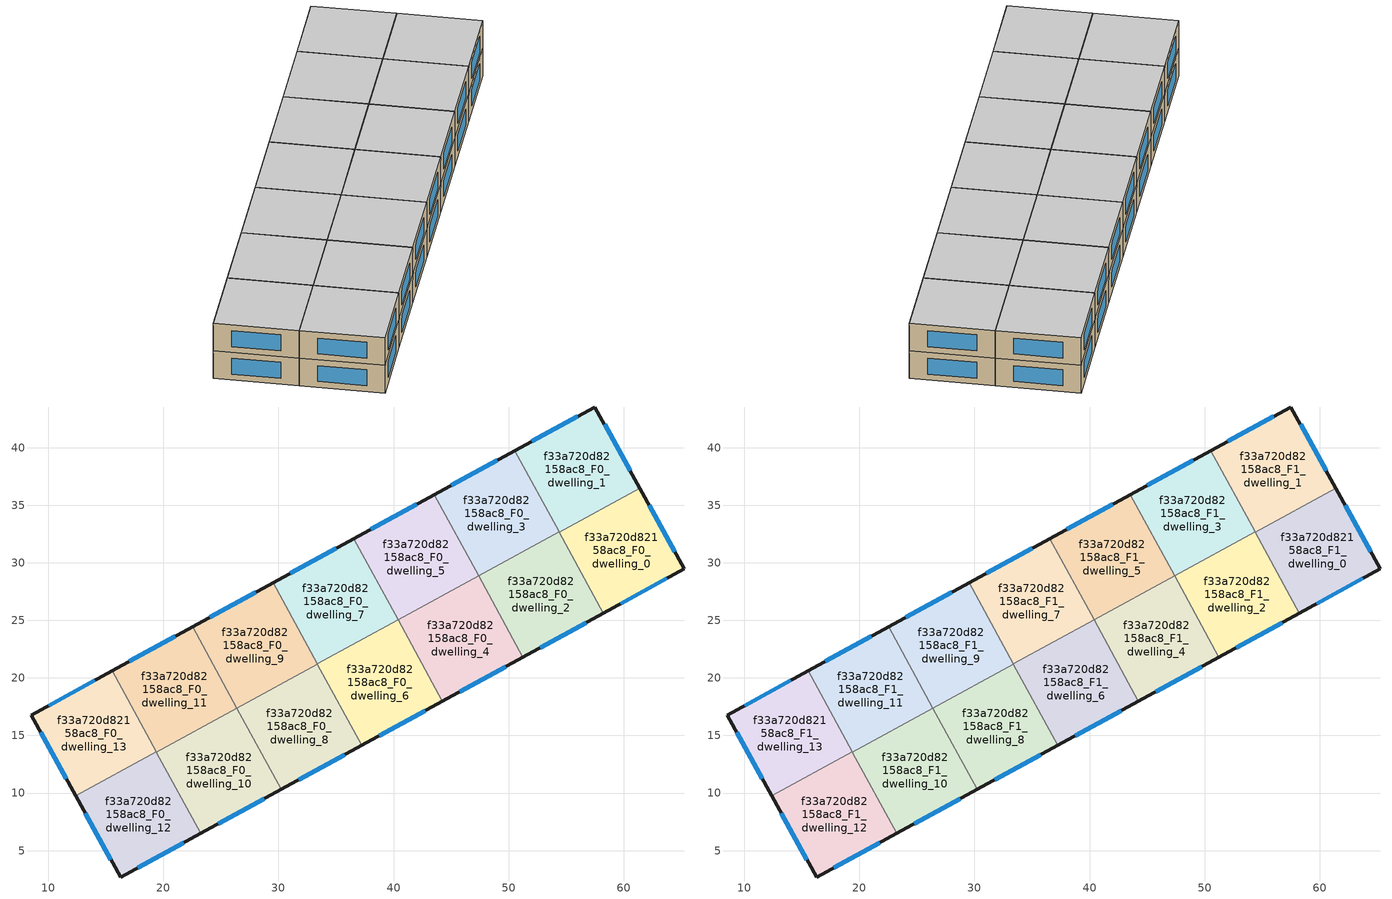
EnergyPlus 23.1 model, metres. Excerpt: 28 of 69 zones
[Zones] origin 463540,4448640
f33a720d82158ac8_F0_dwelling_0
 floor ground (EU_floor_Construction): 61.38,36.49 65.24,29.47 58.23,25.63 54.38,32.67 z0
 wall outside (EU_wall_Construction): 58.23,25.63 65.24,29.47 61.38,36.49 z0:3
 wall to f33a720d82158ac8_F0_dwelling_1 (EU_wall_Construction): 61.38,36.49 54.38,32.67 z0:3
 wall to f33a720d82158ac8_F0_dwelling_2 (EU_wall_Construction): 54.38,32.67 58.23,25.63 z0:3
 window (EU_Window_Construction): 64.41,30.97 62.2,34.98 / 59.73,26.45 63.74,28.64 z0.64:2.36
f33a720d82158ac8_F0_dwelling_1
 floor ground (EU_floor_Construction): 57.5,43.53 61.38,36.49 54.38,32.67 50.53,39.72 z0
 wall outside (EU_wall_Construction): 61.38,36.49 57.5,43.53 50.53,39.72 z0:3
 wall to f33a720d82158ac8_F0_dwelling_3 (EU_wall_Construction): 50.53,39.72 54.38,32.68 z0:3
 wall to f33a720d82158ac8_F0_dwelling_2 (EU_wall_Construction): 54.38,32.68 54.38,32.66 z0:3
 window (EU_Window_Construction): 60.54,38 58.33,42.02 / 56,42.72 52.02,40.54 z0.64:2.36
f33a720d82158ac8_F0_dwelling_10
 floor ground (EU_floor_Construction): 26.4,17.39 30.25,10.34 23.26,6.52 19.41,13.56 z0
 wall outside (EU_wall_Construction): 23.26,6.52 30.25,10.34 z0:3
 wall to f33a720d82158ac8_F0_dwelling_8 (EU_wall_Construction): 30.25,10.34 26.4,17.39 z0:3
 wall to f33a720d82158ac8_F0_dwelling_11 (EU_wall_Construction): 26.4,17.39 19.41,13.56 z0:3
 wall to f33a720d82158ac8_F0_dwelling_12 (EU_wall_Construction): 19.4,13.56 23.26,6.52 z0:3
 window (EU_Window_Construction): 24.75,7.34 28.75,9.52 z0.64:2.36
f33a720d82158ac8_F0_dwelling_11
 floor ground (EU_floor_Construction): 22.55,24.43 26.4,17.39 19.41,13.56 15.55,20.61 z0
 wall outside (EU_wall_Construction): 22.55,24.43 15.55,20.61 z0:3
 wall to f33a720d82158ac8_F0_dwelling_9 (EU_wall_Construction): 26.4,17.39 22.55,24.43 z0:3
 wall to f33a720d82158ac8_F0_dwelling_13 (EU_wall_Construction): 15.55,20.61 19.4,13.58 z0:3
 wall to f33a720d82158ac8_F0_dwelling_12 (EU_wall_Construction): 19.4,13.58 19.4,13.56 z0:3
 window (EU_Window_Construction): 21.05,23.61 17.05,21.43 z0.64:2.36
f33a720d82158ac8_F0_dwelling_12
 floor ground (EU_floor_Construction): 19.4,13.58 23.26,6.52 16.28,2.71 12.4,9.75 z0
 wall outside (EU_wall_Construction): 12.4,9.75 16.28,2.71 23.26,6.52 z0:3
 wall to f33a720d82158ac8_F0_dwelling_13 (EU_wall_Construction): 19.4,13.58 12.4,9.75 z0:3
 window (EU_Window_Construction): 17.78,3.52 21.76,5.7 / 13.24,8.24 15.45,4.22 z0.64:2.36
f33a720d82158ac8_F0_dwelling_13
 floor ground (EU_floor_Construction): 15.55,20.61 19.4,13.58 12.4,9.75 8.54,16.77 z0
 wall outside (EU_wall_Construction): 15.55,20.61 8.54,16.77 12.4,9.75 z0:3
 window (EU_Window_Construction): 9.37,15.27 11.58,11.26 / 14.05,19.79 10.04,17.6 z0.64:2.36
f33a720d82158ac8_F0_dwelling_2
 floor ground (EU_floor_Construction): 54.38,32.68 58.23,25.63 51.23,21.81 47.38,28.85 z0
 wall outside (EU_wall_Construction): 51.23,21.81 58.23,25.63 z0:3
 wall to f33a720d82158ac8_F0_dwelling_4 (EU_wall_Construction): 47.38,28.85 51.23,21.81 z0:3
 wall to f33a720d82158ac8_F0_dwelling_3 (EU_wall_Construction): 54.38,32.68 47.38,28.85 z0:3
 window (EU_Window_Construction): 52.73,22.63 56.73,24.81 z0.64:2.36
f33a720d82158ac8_F0_dwelling_3
 floor ground (EU_floor_Construction): 50.53,39.72 54.38,32.68 47.38,28.85 43.53,35.9 z0
 wall outside (EU_wall_Construction): 50.53,39.72 43.53,35.9 z0:3
 wall to f33a720d82158ac8_F0_dwelling_5 (EU_wall_Construction): 43.53,35.9 47.38,28.85 z0:3
 window (EU_Window_Construction): 49.03,38.9 45.03,36.72 z0.64:2.36
f33a720d82158ac8_F0_dwelling_4
 floor ground (EU_floor_Construction): 47.38,28.85 51.23,21.81 44.24,17.99 40.39,25.03 z0
 wall outside (EU_wall_Construction): 44.24,17.99 51.23,21.81 z0:3
 wall to f33a720d82158ac8_F0_dwelling_6 (EU_wall_Construction): 40.39,25.03 44.24,17.99 z0:3
 wall to f33a720d82158ac8_F0_dwelling_5 (EU_wall_Construction): 47.38,28.85 40.39,25.03 z0:3
 window (EU_Window_Construction): 45.74,18.8 49.73,20.99 z0.64:2.36
f33a720d82158ac8_F0_dwelling_5
 floor ground (EU_floor_Construction): 43.53,35.9 47.38,28.85 40.39,25.03 36.54,32.08 z0
 wall outside (EU_wall_Construction): 43.53,35.9 36.54,32.08 z0:3
 wall to f33a720d82158ac8_F0_dwelling_7 (EU_wall_Construction): 36.54,32.08 40.39,25.03 z0:3
 window (EU_Window_Construction): 42.03,35.08 38.03,32.9 z0.64:2.36
f33a720d82158ac8_F0_dwelling_6
 floor ground (EU_floor_Construction): 40.39,25.03 44.24,17.99 37.24,14.16 33.39,21.21 z0
 wall outside (EU_wall_Construction): 37.24,14.16 44.24,17.99 z0:3
 wall to f33a720d82158ac8_F0_dwelling_7 (EU_wall_Construction): 40.39,25.03 33.39,21.21 z0:3
 wall to f33a720d82158ac8_F0_dwelling_8 (EU_wall_Construction): 33.39,21.21 37.24,14.16 z0:3
 window (EU_Window_Construction): 38.74,14.98 42.74,17.17 z0.64:2.36
f33a720d82158ac8_F0_dwelling_7
 floor ground (EU_floor_Construction): 36.54,32.08 40.39,25.03 33.39,21.21 29.54,28.25 z0
 wall outside (EU_wall_Construction): 36.54,32.08 29.54,28.25 z0:3
 wall to f33a720d82158ac8_F0_dwelling_9 (EU_wall_Construction): 29.54,28.25 33.39,21.21 z0:3
 window (EU_Window_Construction): 35.04,31.26 31.04,29.07 z0.64:2.36
f33a720d82158ac8_F0_dwelling_8
 floor ground (EU_floor_Construction): 33.39,21.21 37.24,14.16 30.25,10.34 26.4,17.39 z0
 wall outside (EU_wall_Construction): 30.25,10.34 37.24,14.16 z0:3
 wall to f33a720d82158ac8_F0_dwelling_9 (EU_wall_Construction): 33.39,21.21 26.4,17.39 z0:3
 window (EU_Window_Construction): 31.75,11.16 35.75,13.34 z0.64:2.36
f33a720d82158ac8_F0_dwelling_9
 floor ground (EU_floor_Construction): 29.54,28.25 33.39,21.21 26.4,17.39 22.55,24.43 z0
 wall outside (EU_wall_Construction): 29.54,28.25 22.55,24.43 z0:3
 window (EU_Window_Construction): 28.04,27.44 24.05,25.25 z0.64:2.36
f33a720d82158ac8_F1_dwelling_0
 floor to f33a720d82158ac8_F0_dwelling_0 (EU_floor_Construction): 61.38,36.49 65.24,29.47 58.23,25.63 54.38,32.67 z3
 wall outside (EU_wall_Construction): 58.23,25.63 65.24,29.47 61.38,36.49 z3:6
 wall to f33a720d82158ac8_F1_dwelling_1 (EU_wall_Construction): 61.38,36.49 54.38,32.67 z3:6
 wall to f33a720d82158ac8_F1_dwelling_2 (EU_wall_Construction): 54.38,32.67 58.23,25.63 z3:6
 window (EU_Window_Construction): 64.41,30.97 62.2,34.98 / 59.73,26.45 63.74,28.64 z3.64:5.36
 ceiling to f33a720d82158ac8_F2_dwelling_0 (EU_floor_Construction): 65.24,29.47 61.38,36.49 54.38,32.67 58.23,25.63 z6
f33a720d82158ac8_F1_dwelling_1
 floor to f33a720d82158ac8_F0_dwelling_1 (EU_floor_Construction): 57.5,43.53 61.38,36.49 54.38,32.67 50.53,39.72 z3
 wall outside (EU_wall_Construction): 61.38,36.49 57.5,43.53 50.53,39.72 z3:6
 wall to f33a720d82158ac8_F1_dwelling_3 (EU_wall_Construction): 50.53,39.72 54.38,32.68 z3:6
 wall to f33a720d82158ac8_F1_dwelling_2 (EU_wall_Construction): 54.38,32.68 54.38,32.66 z3:6
 window (EU_Window_Construction): 60.54,38 58.33,42.02 / 56,42.72 52.02,40.54 z3.64:5.36
 ceiling to f33a720d82158ac8_F2_dwelling_1 (EU_floor_Construction): 61.38,36.49 57.5,43.53 50.53,39.72 54.38,32.67 z6
f33a720d82158ac8_F1_dwelling_10
 floor to f33a720d82158ac8_F0_dwelling_10 (EU_floor_Construction): 26.4,17.39 30.25,10.34 23.26,6.52 19.41,13.56 z3
 wall outside (EU_wall_Construction): 23.26,6.52 30.25,10.34 z3:6
 wall to f33a720d82158ac8_F1_dwelling_8 (EU_wall_Construction): 30.25,10.34 26.4,17.39 z3:6
 wall to f33a720d82158ac8_F1_dwelling_11 (EU_wall_Construction): 26.4,17.39 19.41,13.56 z3:6
 wall to f33a720d82158ac8_F1_dwelling_12 (EU_wall_Construction): 19.4,13.56 23.26,6.52 z3:6
 window (EU_Window_Construction): 24.75,7.34 28.75,9.52 z3.64:5.36
 ceiling to f33a720d82158ac8_F2_dwelling_10 (EU_floor_Construction): 30.25,10.34 26.4,17.39 19.41,13.56 23.26,6.52 z6
f33a720d82158ac8_F1_dwelling_11
 floor to f33a720d82158ac8_F0_dwelling_11 (EU_floor_Construction): 22.55,24.43 26.4,17.39 19.41,13.56 15.55,20.61 z3
 wall outside (EU_wall_Construction): 22.55,24.43 15.55,20.61 z3:6
 wall to f33a720d82158ac8_F1_dwelling_9 (EU_wall_Construction): 26.4,17.39 22.55,24.43 z3:6
 wall to f33a720d82158ac8_F1_dwelling_13 (EU_wall_Construction): 15.55,20.61 19.4,13.58 z3:6
 wall to f33a720d82158ac8_F1_dwelling_12 (EU_wall_Construction): 19.4,13.58 19.4,13.56 z3:6
 window (EU_Window_Construction): 21.05,23.61 17.05,21.43 z3.64:5.36
 ceiling to f33a720d82158ac8_F2_dwelling_11 (EU_floor_Construction): 26.4,17.39 22.55,24.43 15.55,20.61 19.41,13.56 z6
f33a720d82158ac8_F1_dwelling_12
 floor to f33a720d82158ac8_F0_dwelling_12 (EU_floor_Construction): 19.4,13.58 23.26,6.52 16.28,2.71 12.4,9.75 z3
 wall outside (EU_wall_Construction): 12.4,9.75 16.28,2.71 23.26,6.52 z3:6
 wall to f33a720d82158ac8_F1_dwelling_13 (EU_wall_Construction): 19.4,13.58 12.4,9.75 z3:6
 window (EU_Window_Construction): 17.78,3.52 21.76,5.7 / 13.24,8.24 15.45,4.22 z3.64:5.36
 ceiling to f33a720d82158ac8_F2_dwelling_12 (EU_floor_Construction): 23.26,6.52 19.4,13.58 12.4,9.75 16.28,2.71 z6
f33a720d82158ac8_F1_dwelling_13
 floor to f33a720d82158ac8_F0_dwelling_13 (EU_floor_Construction): 15.55,20.61 19.4,13.58 12.4,9.75 8.54,16.77 z3
 wall outside (EU_wall_Construction): 15.55,20.61 8.54,16.77 12.4,9.75 z3:6
 window (EU_Window_Construction): 9.37,15.27 11.58,11.26 / 14.05,19.79 10.04,17.6 z3.64:5.36
 ceiling to f33a720d82158ac8_F2_dwelling_13 (EU_floor_Construction): 19.4,13.58 15.55,20.61 8.54,16.77 12.4,9.75 z6
f33a720d82158ac8_F1_dwelling_2
 floor to f33a720d82158ac8_F0_dwelling_2 (EU_floor_Construction): 54.38,32.68 58.23,25.63 51.23,21.81 47.38,28.85 z3
 wall outside (EU_wall_Construction): 51.23,21.81 58.23,25.63 z3:6
 wall to f33a720d82158ac8_F1_dwelling_4 (EU_wall_Construction): 47.38,28.85 51.23,21.81 z3:6
 wall to f33a720d82158ac8_F1_dwelling_3 (EU_wall_Construction): 54.38,32.68 47.38,28.85 z3:6
 window (EU_Window_Construction): 52.73,22.63 56.73,24.81 z3.64:5.36
 ceiling to f33a720d82158ac8_F2_dwelling_2 (EU_floor_Construction): 58.23,25.63 54.38,32.68 47.38,28.85 51.23,21.81 z6
f33a720d82158ac8_F1_dwelling_3
 floor to f33a720d82158ac8_F0_dwelling_3 (EU_floor_Construction): 50.53,39.72 54.38,32.68 47.38,28.85 43.53,35.9 z3
 wall outside (EU_wall_Construction): 50.53,39.72 43.53,35.9 z3:6
 wall to f33a720d82158ac8_F1_dwelling_5 (EU_wall_Construction): 43.53,35.9 47.38,28.85 z3:6
 window (EU_Window_Construction): 49.03,38.9 45.03,36.72 z3.64:5.36
 ceiling to f33a720d82158ac8_F2_dwelling_3 (EU_floor_Construction): 54.38,32.68 50.53,39.72 43.53,35.9 47.38,28.85 z6
f33a720d82158ac8_F1_dwelling_4
 floor to f33a720d82158ac8_F0_dwelling_4 (EU_floor_Construction): 47.38,28.85 51.23,21.81 44.24,17.99 40.39,25.03 z3
 wall outside (EU_wall_Construction): 44.24,17.99 51.23,21.81 z3:6
 wall to f33a720d82158ac8_F1_dwelling_6 (EU_wall_Construction): 40.39,25.03 44.24,17.99 z3:6
 wall to f33a720d82158ac8_F1_dwelling_5 (EU_wall_Construction): 47.38,28.85 40.39,25.03 z3:6
 window (EU_Window_Construction): 45.74,18.8 49.73,20.99 z3.64:5.36
 ceiling to f33a720d82158ac8_F2_dwelling_4 (EU_floor_Construction): 51.23,21.81 47.38,28.85 40.39,25.03 44.24,17.99 z6
f33a720d82158ac8_F1_dwelling_5
 floor to f33a720d82158ac8_F0_dwelling_5 (EU_floor_Construction): 43.53,35.9 47.38,28.85 40.39,25.03 36.54,32.08 z3
 wall outside (EU_wall_Construction): 43.53,35.9 36.54,32.08 z3:6
 wall to f33a720d82158ac8_F1_dwelling_7 (EU_wall_Construction): 36.54,32.08 40.39,25.03 z3:6
 window (EU_Window_Construction): 42.03,35.08 38.03,32.9 z3.64:5.36
 ceiling to f33a720d82158ac8_F2_dwelling_5 (EU_floor_Construction): 47.38,28.85 43.53,35.9 36.54,32.08 40.39,25.03 z6
f33a720d82158ac8_F1_dwelling_6
 floor to f33a720d82158ac8_F0_dwelling_6 (EU_floor_Construction): 40.39,25.03 44.24,17.99 37.24,14.16 33.39,21.21 z3
 wall outside (EU_wall_Construction): 37.24,14.16 44.24,17.99 z3:6
 wall to f33a720d82158ac8_F1_dwelling_7 (EU_wall_Construction): 40.39,25.03 33.39,21.21 z3:6
 wall to f33a720d82158ac8_F1_dwelling_8 (EU_wall_Construction): 33.39,21.21 37.24,14.16 z3:6
 window (EU_Window_Construction): 38.74,14.98 42.74,17.17 z3.64:5.36
 ceiling to f33a720d82158ac8_F2_dwelling_6 (EU_floor_Construction): 44.24,17.99 40.39,25.03 33.39,21.21 37.24,14.16 z6
f33a720d82158ac8_F1_dwelling_7
 floor to f33a720d82158ac8_F0_dwelling_7 (EU_floor_Construction): 36.54,32.08 40.39,25.03 33.39,21.21 29.54,28.25 z3
 wall outside (EU_wall_Construction): 36.54,32.08 29.54,28.25 z3:6
 wall to f33a720d82158ac8_F1_dwelling_9 (EU_wall_Construction): 29.54,28.25 33.39,21.21 z3:6
 window (EU_Window_Construction): 35.04,31.26 31.04,29.07 z3.64:5.36
 ceiling to f33a720d82158ac8_F2_dwelling_7 (EU_floor_Construction): 40.39,25.03 36.54,32.08 29.54,28.25 33.39,21.21 z6
f33a720d82158ac8_F1_dwelling_8
 floor to f33a720d82158ac8_F0_dwelling_8 (EU_floor_Construction): 33.39,21.21 37.24,14.16 30.25,10.34 26.4,17.39 z3
 wall outside (EU_wall_Construction): 30.25,10.34 37.24,14.16 z3:6
 wall to f33a720d82158ac8_F1_dwelling_9 (EU_wall_Construction): 33.39,21.21 26.4,17.39 z3:6
 window (EU_Window_Construction): 31.75,11.16 35.75,13.34 z3.64:5.36
 ceiling to f33a720d82158ac8_F2_dwelling_8 (EU_floor_Construction): 37.24,14.16 33.39,21.21 26.4,17.39 30.25,10.34 z6
f33a720d82158ac8_F1_dwelling_9
 floor to f33a720d82158ac8_F0_dwelling_9 (EU_floor_Construction): 29.54,28.25 33.39,21.21 26.4,17.39 22.55,24.43 z3
 wall outside (EU_wall_Construction): 29.54,28.25 22.55,24.43 z3:6
 window (EU_Window_Construction): 28.04,27.44 24.05,25.25 z3.64:5.36
 ceiling to f33a720d82158ac8_F2_dwelling_9 (EU_floor_Construction): 33.39,21.21 29.54,28.25 22.55,24.43 26.4,17.39 z6
[Building]
EU S2 Campaign: North Axis=0; Terrain=City; Solar Distribution=FullExterior
[Site:Location]
Yerevan-Zvartnots.Intl.AP: Latitude=40.15; Longitude=44.383; Time Zone=4; Elevation=854
[SizingPeriod:WeatherFileDays]
AnnualSizingPeriod: Begin Month=1; Begin Day of Month=1; End Month=12; End Day of Month=31; Day of Week for Start Day=Monday; Use Weather File Daylight Saving Period=No; Use Weather File Rain and Snow Indicators=No
[MATERIAL]
EU_InternalMass_Material: Roughness=MediumRough; Thickness=0.1; Conductivity=1; Density=1800; Specific Heat=900; Thermal Absorptance=0.9; Solar Absorptance=0.7; Visible Absorptance=0.7
[MATERIAL:NOMASS] Roughness=MediumRough; Thermal Absorptance=0.9; Solar Absorptance=0.7; Visible Absorptance=0.7
Name | Thermal Resistance
EU_wall_NoMass | 1.05043
EU_floor_NoMass | 0.478065
[WINDOWMATERIAL:SIMPLEGLAZINGSYSTEM]
EU_Window_SimpleGlazing: UFactor=2.5566; Solar Heat Gain Coefficient=0.75; Visible Transmittance=0.75
[CONSTRUCTION]
EU_wall_Construction: EU_wall_NoMass
EU_floor_Construction: EU_floor_NoMass
EU_Window_Construction: EU_Window_SimpleGlazing
EU_InternalMass_Construction: EU_InternalMass_Material
[ZONE] Type=1; Multiplier=1; Ceiling Height=autocalculate; Floor Area=autocalculate; Part of Total Floor Area=Yes
Name | Volume
f33a720d82158ac8_F0_dwelling_0; f33a720d82158ac8_F1_dwelling_0 | 191.988
f33a720d82158ac8_F0_dwelling_1; f33a720d82158ac8_F1_dwelling_1; f33a720d82158ac8_F0_dwelling_12; f33a720d82158ac8_F1_dwelling_12 | 192.004
f33a720d82158ac8_F0_dwelling_10; f33a720d82158ac8_F1_dwelling_10; f33a720d82158ac8_F0_dwelling_4; f33a720d82158ac8_F1_dwelling_4; f33a720d82158ac8_F0_dwelling_6; f33a720d82158ac8_F1_dwelling_6; f33a720d82158ac8_F0_dwelling_9; f33a720d82158ac8_F1_dwelling_9 | 192.011
f33a720d82158ac8_F0_dwelling_11; f33a720d82158ac8_F1_dwelling_11 | 192.023
f33a720d82158ac8_F0_dwelling_13; f33a720d82158ac8_F1_dwelling_13 | 191.987
f33a720d82158ac8_F0_dwelling_2; f33a720d82158ac8_F1_dwelling_2 | 192.022
f33a720d82158ac8_F0_dwelling_3; f33a720d82158ac8_F1_dwelling_3 | 192.01
f33a720d82158ac8_F0_dwelling_5; f33a720d82158ac8_F1_dwelling_5; f33a720d82158ac8_F0_dwelling_7; f33a720d82158ac8_F1_dwelling_7; f33a720d82158ac8_F0_dwelling_8; f33a720d82158ac8_F1_dwelling_8 | 191.99
[INTERNALMASS] Construction=EU_InternalMass_Construction
Name | Zone or ZoneList | Surface Area
f33a720d82158ac8_F0_dwelling_0_EU_InternalMass | f33a720d82158ac8_F0_dwelling_0 | 63.994
f33a720d82158ac8_F0_dwelling_1_EU_InternalMass | f33a720d82158ac8_F0_dwelling_1 | 64.0002
f33a720d82158ac8_F0_dwelling_2_EU_InternalMass | f33a720d82158ac8_F0_dwelling_2 | 64.0048
f33a720d82158ac8_F0_dwelling_3_EU_InternalMass | f33a720d82158ac8_F0_dwelling_3 | 64.0029
f33a720d82158ac8_F0_dwelling_4_EU_InternalMass | f33a720d82158ac8_F0_dwelling_4 | 64.0019
f33a720d82158ac8_F0_dwelling_5_EU_InternalMass | f33a720d82158ac8_F0_dwelling_5 | 63.9949
f33a720d82158ac8_F0_dwelling_6_EU_InternalMass | f33a720d82158ac8_F0_dwelling_6 | 64.0037
f33a720d82158ac8_F0_dwelling_7_EU_InternalMass | f33a720d82158ac8_F0_dwelling_7 | 63.9967
f33a720d82158ac8_F0_dwelling_8_EU_InternalMass | f33a720d82158ac8_F0_dwelling_8 | 63.9949
f33a720d82158ac8_F0_dwelling_9_EU_InternalMass | f33a720d82158ac8_F0_dwelling_9 | 64.0019
f33a720d82158ac8_F0_dwelling_10_EU_InternalMass | f33a720d82158ac8_F0_dwelling_10 | 64.0029
f33a720d82158ac8_F0_dwelling_11_EU_InternalMass | f33a720d82158ac8_F0_dwelling_11 | 64.0048
f33a720d82158ac8_F0_dwelling_12_EU_InternalMass | f33a720d82158ac8_F0_dwelling_12 | 64.0002
f33a720d82158ac8_F0_dwelling_13_EU_InternalMass | f33a720d82158ac8_F0_dwelling_13 | 63.994
f33a720d82158ac8_F1_dwelling_0_EU_InternalMass | f33a720d82158ac8_F1_dwelling_0 | 63.994
f33a720d82158ac8_F1_dwelling_1_EU_InternalMass | f33a720d82158ac8_F1_dwelling_1 | 64.0002
f33a720d82158ac8_F1_dwelling_2_EU_InternalMass | f33a720d82158ac8_F1_dwelling_2 | 64.0048
f33a720d82158ac8_F1_dwelling_3_EU_InternalMass | f33a720d82158ac8_F1_dwelling_3 | 64.0029
f33a720d82158ac8_F1_dwelling_4_EU_InternalMass | f33a720d82158ac8_F1_dwelling_4 | 64.0019
f33a720d82158ac8_F1_dwelling_5_EU_InternalMass | f33a720d82158ac8_F1_dwelling_5 | 63.9949
f33a720d82158ac8_F1_dwelling_6_EU_InternalMass | f33a720d82158ac8_F1_dwelling_6 | 64.0037
f33a720d82158ac8_F1_dwelling_7_EU_InternalMass | f33a720d82158ac8_F1_dwelling_7 | 63.9967
f33a720d82158ac8_F1_dwelling_8_EU_InternalMass | f33a720d82158ac8_F1_dwelling_8 | 63.9949
f33a720d82158ac8_F1_dwelling_9_EU_InternalMass | f33a720d82158ac8_F1_dwelling_9 | 64.0019
f33a720d82158ac8_F1_dwelling_10_EU_InternalMass | f33a720d82158ac8_F1_dwelling_10 | 64.0029
f33a720d82158ac8_F1_dwelling_11_EU_InternalMass | f33a720d82158ac8_F1_dwelling_11 | 64.0048
f33a720d82158ac8_F1_dwelling_12_EU_InternalMass | f33a720d82158ac8_F1_dwelling_12 | 64.0002
f33a720d82158ac8_F1_dwelling_13_EU_InternalMass | f33a720d82158ac8_F1_dwelling_13 | 63.994
[OTHEREQUIPMENT] Fuel Type=Electricity; Design Level Calculation Method=Watts/Area; Power per Zone Floor Area=1; Fraction Latent=0; Fraction Radiant=0; Fraction Lost=0; Carbon Dioxide Generation Rate=0; EndUse Subcategory=EU_Step8_InternalGains
Name | Zone or ZoneList or Space or SpaceList | Schedule
EU_Step8_InternalGain_f33a720d82158ac8_F0_dwelling_0_f000 | f33a720d82158ac8_F0_dwelling_0 | EU_Step8_GainSchedule_f33a720d82158ac8_F0_dwelling_0_f000
EU_Step8_InternalGain_f33a720d82158ac8_F0_dwelling_1_f000 | f33a720d82158ac8_F0_dwelling_1 | EU_Step8_GainSchedule_f33a720d82158ac8_F0_dwelling_1_f000
EU_Step8_InternalGain_f33a720d82158ac8_F0_dwelling_2_f000 | f33a720d82158ac8_F0_dwelling_2 | EU_Step8_GainSchedule_f33a720d82158ac8_F0_dwelling_2_f000
EU_Step8_InternalGain_f33a720d82158ac8_F0_dwelling_3_f000 | f33a720d82158ac8_F0_dwelling_3 | EU_Step8_GainSchedule_f33a720d82158ac8_F0_dwelling_3_f000
EU_Step8_InternalGain_f33a720d82158ac8_F0_dwelling_4_f000 | f33a720d82158ac8_F0_dwelling_4 | EU_Step8_GainSchedule_f33a720d82158ac8_F0_dwelling_4_f000
EU_Step8_InternalGain_f33a720d82158ac8_F0_dwelling_5_f000 | f33a720d82158ac8_F0_dwelling_5 | EU_Step8_GainSchedule_f33a720d82158ac8_F0_dwelling_5_f000
EU_Step8_InternalGain_f33a720d82158ac8_F0_dwelling_6_f000 | f33a720d82158ac8_F0_dwelling_6 | EU_Step8_GainSchedule_f33a720d82158ac8_F0_dwelling_6_f000
EU_Step8_InternalGain_f33a720d82158ac8_F0_dwelling_7_f000 | f33a720d82158ac8_F0_dwelling_7 | EU_Step8_GainSchedule_f33a720d82158ac8_F0_dwelling_7_f000
EU_Step8_InternalGain_f33a720d82158ac8_F0_dwelling_8_f000 | f33a720d82158ac8_F0_dwelling_8 | EU_Step8_GainSchedule_f33a720d82158ac8_F0_dwelling_8_f000
EU_Step8_InternalGain_f33a720d82158ac8_F0_dwelling_9_f000 | f33a720d82158ac8_F0_dwelling_9 | EU_Step8_GainSchedule_f33a720d82158ac8_F0_dwelling_9_f000
EU_Step8_InternalGain_f33a720d82158ac8_F0_dwelling_10_f000 | f33a720d82158ac8_F0_dwelling_10 | EU_Step8_GainSchedule_f33a720d82158ac8_F0_dwelling_10_f000
EU_Step8_InternalGain_f33a720d82158ac8_F0_dwelling_11_f000 | f33a720d82158ac8_F0_dwelling_11 | EU_Step8_GainSchedule_f33a720d82158ac8_F0_dwelling_11_f000
EU_Step8_InternalGain_f33a720d82158ac8_F0_dwelling_12_f000 | f33a720d82158ac8_F0_dwelling_12 | EU_Step8_GainSchedule_f33a720d82158ac8_F0_dwelling_12_f000
EU_Step8_InternalGain_f33a720d82158ac8_F0_dwelling_13_f000 | f33a720d82158ac8_F0_dwelling_13 | EU_Step8_GainSchedule_f33a720d82158ac8_F0_dwelling_13_f000
EU_Step8_InternalGain_f33a720d82158ac8_F1_dwelling_0_f000 | f33a720d82158ac8_F1_dwelling_0 | EU_Step8_GainSchedule_f33a720d82158ac8_F1_dwelling_0_f000
EU_Step8_InternalGain_f33a720d82158ac8_F1_dwelling_1_f000 | f33a720d82158ac8_F1_dwelling_1 | EU_Step8_GainSchedule_f33a720d82158ac8_F1_dwelling_1_f000
EU_Step8_InternalGain_f33a720d82158ac8_F1_dwelling_2_f000 | f33a720d82158ac8_F1_dwelling_2 | EU_Step8_GainSchedule_f33a720d82158ac8_F1_dwelling_2_f000
EU_Step8_InternalGain_f33a720d82158ac8_F1_dwelling_3_f000 | f33a720d82158ac8_F1_dwelling_3 | EU_Step8_GainSchedule_f33a720d82158ac8_F1_dwelling_3_f000
EU_Step8_InternalGain_f33a720d82158ac8_F1_dwelling_4_f000 | f33a720d82158ac8_F1_dwelling_4 | EU_Step8_GainSchedule_f33a720d82158ac8_F1_dwelling_4_f000
EU_Step8_InternalGain_f33a720d82158ac8_F1_dwelling_5_f000 | f33a720d82158ac8_F1_dwelling_5 | EU_Step8_GainSchedule_f33a720d82158ac8_F1_dwelling_5_f000
EU_Step8_InternalGain_f33a720d82158ac8_F1_dwelling_6_f000 | f33a720d82158ac8_F1_dwelling_6 | EU_Step8_GainSchedule_f33a720d82158ac8_F1_dwelling_6_f000
EU_Step8_InternalGain_f33a720d82158ac8_F1_dwelling_7_f000 | f33a720d82158ac8_F1_dwelling_7 | EU_Step8_GainSchedule_f33a720d82158ac8_F1_dwelling_7_f000
EU_Step8_InternalGain_f33a720d82158ac8_F1_dwelling_8_f000 | f33a720d82158ac8_F1_dwelling_8 | EU_Step8_GainSchedule_f33a720d82158ac8_F1_dwelling_8_f000
EU_Step8_InternalGain_f33a720d82158ac8_F1_dwelling_9_f000 | f33a720d82158ac8_F1_dwelling_9 | EU_Step8_GainSchedule_f33a720d82158ac8_F1_dwelling_9_f000
EU_Step8_InternalGain_f33a720d82158ac8_F1_dwelling_10_f000 | f33a720d82158ac8_F1_dwelling_10 | EU_Step8_GainSchedule_f33a720d82158ac8_F1_dwelling_10_f000
EU_Step8_InternalGain_f33a720d82158ac8_F1_dwelling_11_f000 | f33a720d82158ac8_F1_dwelling_11 | EU_Step8_GainSchedule_f33a720d82158ac8_F1_dwelling_11_f000
EU_Step8_InternalGain_f33a720d82158ac8_F1_dwelling_12_f000 | f33a720d82158ac8_F1_dwelling_12 | EU_Step8_GainSchedule_f33a720d82158ac8_F1_dwelling_12_f000
EU_Step8_InternalGain_f33a720d82158ac8_F1_dwelling_13_f000 | f33a720d82158ac8_F1_dwelling_13 | EU_Step8_GainSchedule_f33a720d82158ac8_F1_dwelling_13_f000
[ZONEVENTILATION:DESIGNFLOWRATE] Schedule=EU_AlwaysOn; Design Flow Rate Calculation Method=AirChanges/Hour; Air Changes per Hour=0.557805; Ventilation Type=Natural; Fan Pressure Rise=0; Fan Total Efficiency=1; Constant Term Coefficient=1; Temperature Term Coefficient=0; Velocity Term Coefficient=0; Velocity Squared Term Coefficient=0; Minimum Indoor Temperature=-100; Maximum Indoor Temperature=100; Delta Temperature=-100; Minimum Outdoor Temperature=-100; Maximum Outdoor Temperature=100; Maximum Wind Speed=40
Name | Zone or ZoneList or Space or SpaceList
EU_ConstantAir_f33a720d82158ac8_F0_dwelling_0 | f33a720d82158ac8_F0_dwelling_0
EU_ConstantAir_f33a720d82158ac8_F0_dwelling_1 | f33a720d82158ac8_F0_dwelling_1
EU_ConstantAir_f33a720d82158ac8_F0_dwelling_2 | f33a720d82158ac8_F0_dwelling_2
EU_ConstantAir_f33a720d82158ac8_F0_dwelling_3 | f33a720d82158ac8_F0_dwelling_3
EU_ConstantAir_f33a720d82158ac8_F0_dwelling_4 | f33a720d82158ac8_F0_dwelling_4
EU_ConstantAir_f33a720d82158ac8_F0_dwelling_5 | f33a720d82158ac8_F0_dwelling_5
EU_ConstantAir_f33a720d82158ac8_F0_dwelling_6 | f33a720d82158ac8_F0_dwelling_6
EU_ConstantAir_f33a720d82158ac8_F0_dwelling_7 | f33a720d82158ac8_F0_dwelling_7
EU_ConstantAir_f33a720d82158ac8_F0_dwelling_8 | f33a720d82158ac8_F0_dwelling_8
EU_ConstantAir_f33a720d82158ac8_F0_dwelling_9 | f33a720d82158ac8_F0_dwelling_9
EU_ConstantAir_f33a720d82158ac8_F0_dwelling_10 | f33a720d82158ac8_F0_dwelling_10
EU_ConstantAir_f33a720d82158ac8_F0_dwelling_11 | f33a720d82158ac8_F0_dwelling_11
EU_ConstantAir_f33a720d82158ac8_F0_dwelling_12 | f33a720d82158ac8_F0_dwelling_12
EU_ConstantAir_f33a720d82158ac8_F0_dwelling_13 | f33a720d82158ac8_F0_dwelling_13
EU_ConstantAir_f33a720d82158ac8_F1_dwelling_0 | f33a720d82158ac8_F1_dwelling_0
EU_ConstantAir_f33a720d82158ac8_F1_dwelling_1 | f33a720d82158ac8_F1_dwelling_1
EU_ConstantAir_f33a720d82158ac8_F1_dwelling_2 | f33a720d82158ac8_F1_dwelling_2
EU_ConstantAir_f33a720d82158ac8_F1_dwelling_3 | f33a720d82158ac8_F1_dwelling_3
EU_ConstantAir_f33a720d82158ac8_F1_dwelling_4 | f33a720d82158ac8_F1_dwelling_4
EU_ConstantAir_f33a720d82158ac8_F1_dwelling_5 | f33a720d82158ac8_F1_dwelling_5
EU_ConstantAir_f33a720d82158ac8_F1_dwelling_6 | f33a720d82158ac8_F1_dwelling_6
EU_ConstantAir_f33a720d82158ac8_F1_dwelling_7 | f33a720d82158ac8_F1_dwelling_7
EU_ConstantAir_f33a720d82158ac8_F1_dwelling_8 | f33a720d82158ac8_F1_dwelling_8
EU_ConstantAir_f33a720d82158ac8_F1_dwelling_9 | f33a720d82158ac8_F1_dwelling_9
EU_ConstantAir_f33a720d82158ac8_F1_dwelling_10 | f33a720d82158ac8_F1_dwelling_10
EU_ConstantAir_f33a720d82158ac8_F1_dwelling_11 | f33a720d82158ac8_F1_dwelling_11
EU_ConstantAir_f33a720d82158ac8_F1_dwelling_12 | f33a720d82158ac8_F1_dwelling_12
EU_ConstantAir_f33a720d82158ac8_F1_dwelling_13 | f33a720d82158ac8_F1_dwelling_13
[HVACTEMPLATE:THERMOSTAT] Constant Heating Setpoint=20; Constant Cooling Setpoint=50
EU_HeatOnly_f33a720d82158ac8_F0_dwelling_0; EU_HeatOnly_f33a720d82158ac8_F0_dwelling_1; EU_HeatOnly_f33a720d82158ac8_F0_dwelling_2; EU_HeatOnly_f33a720d82158ac8_F0_dwelling_3; EU_HeatOnly_f33a720d82158ac8_F0_dwelling_4; EU_HeatOnly_f33a720d82158ac8_F0_dwelling_5; EU_HeatOnly_f33a720d82158ac8_F0_dwelling_6; EU_HeatOnly_f33a720d82158ac8_F0_dwelling_7; EU_HeatOnly_f33a720d82158ac8_F0_dwelling_8; EU_HeatOnly_f33a720d82158ac8_F0_dwelling_9; EU_HeatOnly_f33a720d82158ac8_F0_dwelling_10; EU_HeatOnly_f33a720d82158ac8_F0_dwelling_11; EU_HeatOnly_f33a720d82158ac8_F0_dwelling_12; EU_HeatOnly_f33a720d82158ac8_F0_dwelling_13; EU_HeatOnly_f33a720d82158ac8_F1_dwelling_0; EU_HeatOnly_f33a720d82158ac8_F1_dwelling_1; EU_HeatOnly_f33a720d82158ac8_F1_dwelling_2; EU_HeatOnly_f33a720d82158ac8_F1_dwelling_3; EU_HeatOnly_f33a720d82158ac8_F1_dwelling_4; EU_HeatOnly_f33a720d82158ac8_F1_dwelling_5; EU_HeatOnly_f33a720d82158ac8_F1_dwelling_6; EU_HeatOnly_f33a720d82158ac8_F1_dwelling_7; EU_HeatOnly_f33a720d82158ac8_F1_dwelling_8; EU_HeatOnly_f33a720d82158ac8_F1_dwelling_9; EU_HeatOnly_f33a720d82158ac8_F1_dwelling_10; EU_HeatOnly_f33a720d82158ac8_F1_dwelling_11; EU_HeatOnly_f33a720d82158ac8_F1_dwelling_12; EU_HeatOnly_f33a720d82158ac8_F1_dwelling_13; EU_HeatOnly_f33a720d82158ac8_F2_dwelling_0; EU_HeatOnly_f33a720d82158ac8_F2_dwelling_1; EU_HeatOnly_f33a720d82158ac8_F2_dwelling_2; EU_HeatOnly_f33a720d82158ac8_F2_dwelling_3; EU_HeatOnly_f33a720d82158ac8_F2_dwelling_4; EU_HeatOnly_f33a720d82158ac8_F2_dwelling_5; EU_HeatOnly_f33a720d82158ac8_F2_dwelling_6; EU_HeatOnly_f33a720d82158ac8_F2_dwelling_7; EU_HeatOnly_f33a720d82158ac8_F2_dwelling_8; EU_HeatOnly_f33a720d82158ac8_F2_dwelling_9; EU_HeatOnly_f33a720d82158ac8_F2_dwelling_10; EU_HeatOnly_f33a720d82158ac8_F2_dwelling_11; EU_HeatOnly_f33a720d82158ac8_F2_dwelling_12; EU_HeatOnly_f33a720d82158ac8_F2_dwelling_13; EU_HeatOnly_f33a720d82158ac8_F3_dwelling_0; EU_HeatOnly_f33a720d82158ac8_F3_dwelling_1; EU_HeatOnly_f33a720d82158ac8_F3_dwelling_2; EU_HeatOnly_f33a720d82158ac8_F3_dwelling_3; EU_HeatOnly_f33a720d82158ac8_F3_dwelling_4; EU_HeatOnly_f33a720d82158ac8_F3_dwelling_5; EU_HeatOnly_f33a720d82158ac8_F3_dwelling_6; EU_HeatOnly_f33a720d82158ac8_F3_dwelling_7; EU_HeatOnly_f33a720d82158ac8_F3_dwelling_8; EU_HeatOnly_f33a720d82158ac8_F3_dwelling_9; EU_HeatOnly_f33a720d82158ac8_F3_dwelling_10; EU_HeatOnly_f33a720d82158ac8_F3_dwelling_11; EU_HeatOnly_f33a720d82158ac8_F3_dwelling_12; EU_HeatOnly_f33a720d82158ac8_F3_dwelling_13; EU_HeatOnly_f33a720d82158ac8_F4_dwelling_0; EU_HeatOnly_f33a720d82158ac8_F4_dwelling_1; EU_HeatOnly_f33a720d82158ac8_F4_dwelling_2; EU_HeatOnly_f33a720d82158ac8_F4_dwelling_3; EU_HeatOnly_f33a720d82158ac8_F4_dwelling_4; EU_HeatOnly_f33a720d82158ac8_F4_dwelling_5; EU_HeatOnly_f33a720d82158ac8_F4_dwelling_6; EU_HeatOnly_f33a720d82158ac8_F4_dwelling_7; EU_HeatOnly_f33a720d82158ac8_F4_dwelling_8; EU_HeatOnly_f33a720d82158ac8_F4_dwelling_9; EU_HeatOnly_f33a720d82158ac8_F4_dwelling_10; EU_HeatOnly_f33a720d82158ac8_F4_dwelling_11; EU_HeatOnly_f33a720d82158ac8_F4_dwelling_12
[HVACTEMPLATE:ZONE:IDEALLOADSAIRSYSTEM] System Availability Schedule=EU_AlwaysOn; Maximum Heating Supply Air Temperature=50; Minimum Cooling Supply Air Temperature=13; Maximum Heating Supply Air Humidity Ratio=0.0156; Minimum Cooling Supply Air Humidity Ratio=0.0077; Heating Limit=NoLimit; Cooling Limit=NoLimit; Heating Availability Schedule=EU_AlwaysOn; Cooling Availability Schedule=EU_CoolingOff; Dehumidification Control Type=ConstantSensibleHeatRatio; Cooling Sensible Heat Ratio=0.7; Dehumidification Setpoint=60; Humidification Control Type=None; Humidification Setpoint=30; Outdoor Air Method=None; Outdoor Air Flow Rate per Person=0.00944; Outdoor Air Flow Rate per Zone Floor Area=0; Outdoor Air Flow Rate per Zone=0; Demand Controlled Ventilation Type=None; Outdoor Air Economizer Type=NoEconomizer; Heat Recovery Type=None; Sensible Heat Recovery Effectiveness=0.7; Latent Heat Recovery Effectiveness=0.65
Name | Template Thermostat
f33a720d82158ac8_F0_dwelling_0 | EU_HeatOnly_f33a720d82158ac8_F0_dwelling_0
f33a720d82158ac8_F0_dwelling_1 | EU_HeatOnly_f33a720d82158ac8_F0_dwelling_1
f33a720d82158ac8_F0_dwelling_2 | EU_HeatOnly_f33a720d82158ac8_F0_dwelling_2
f33a720d82158ac8_F0_dwelling_3 | EU_HeatOnly_f33a720d82158ac8_F0_dwelling_3
f33a720d82158ac8_F0_dwelling_4 | EU_HeatOnly_f33a720d82158ac8_F0_dwelling_4
f33a720d82158ac8_F0_dwelling_5 | EU_HeatOnly_f33a720d82158ac8_F0_dwelling_5
f33a720d82158ac8_F0_dwelling_6 | EU_HeatOnly_f33a720d82158ac8_F0_dwelling_6
f33a720d82158ac8_F0_dwelling_7 | EU_HeatOnly_f33a720d82158ac8_F0_dwelling_7
f33a720d82158ac8_F0_dwelling_8 | EU_HeatOnly_f33a720d82158ac8_F0_dwelling_8
f33a720d82158ac8_F0_dwelling_9 | EU_HeatOnly_f33a720d82158ac8_F0_dwelling_9
f33a720d82158ac8_F0_dwelling_10 | EU_HeatOnly_f33a720d82158ac8_F0_dwelling_10
f33a720d82158ac8_F0_dwelling_11 | EU_HeatOnly_f33a720d82158ac8_F0_dwelling_11
f33a720d82158ac8_F0_dwelling_12 | EU_HeatOnly_f33a720d82158ac8_F0_dwelling_12
f33a720d82158ac8_F0_dwelling_13 | EU_HeatOnly_f33a720d82158ac8_F0_dwelling_13
f33a720d82158ac8_F1_dwelling_0 | EU_HeatOnly_f33a720d82158ac8_F1_dwelling_0
f33a720d82158ac8_F1_dwelling_1 | EU_HeatOnly_f33a720d82158ac8_F1_dwelling_1
f33a720d82158ac8_F1_dwelling_2 | EU_HeatOnly_f33a720d82158ac8_F1_dwelling_2
f33a720d82158ac8_F1_dwelling_3 | EU_HeatOnly_f33a720d82158ac8_F1_dwelling_3
f33a720d82158ac8_F1_dwelling_4 | EU_HeatOnly_f33a720d82158ac8_F1_dwelling_4
f33a720d82158ac8_F1_dwelling_5 | EU_HeatOnly_f33a720d82158ac8_F1_dwelling_5
f33a720d82158ac8_F1_dwelling_6 | EU_HeatOnly_f33a720d82158ac8_F1_dwelling_6
f33a720d82158ac8_F1_dwelling_7 | EU_HeatOnly_f33a720d82158ac8_F1_dwelling_7
f33a720d82158ac8_F1_dwelling_8 | EU_HeatOnly_f33a720d82158ac8_F1_dwelling_8
f33a720d82158ac8_F1_dwelling_9 | EU_HeatOnly_f33a720d82158ac8_F1_dwelling_9
f33a720d82158ac8_F1_dwelling_10 | EU_HeatOnly_f33a720d82158ac8_F1_dwelling_10
f33a720d82158ac8_F1_dwelling_11 | EU_HeatOnly_f33a720d82158ac8_F1_dwelling_11
f33a720d82158ac8_F1_dwelling_12 | EU_HeatOnly_f33a720d82158ac8_F1_dwelling_12
f33a720d82158ac8_F1_dwelling_13 | EU_HeatOnly_f33a720d82158ac8_F1_dwelling_13
[SIZING:ZONE] Zone Cooling Design Supply Air Temperature Input Method=SupplyAirTemperature; Zone Cooling Design Supply Air Temperature=13; Zone Heating Design Supply Air Temperature Input Method=SupplyAirTemperature; Zone Heating Design Supply Air Temperature=50; Zone Cooling Design Supply Air Humidity Ratio=0.008; Zone Heating Design Supply Air Humidity Ratio=0.008; Cooling Design Air Flow Method=DesignDay; Cooling Design Air Flow Rate=0; Cooling Minimum Air Flow per Zone Floor Area=0.000762; Cooling Minimum Air Flow=0; Cooling Minimum Air Flow Fraction=0.2; Heating Design Air Flow Method=DesignDay; Heating Design Air Flow Rate=0; Heating Maximum Air Flow per Zone Floor Area=0.002032; Heating Maximum Air Flow=0.141576; Heating Maximum Air Flow Fraction=0.3; Account for Dedicated Outdoor Air System=No; Dedicated Outdoor Air System Control Strategy=NeutralSupplyAir; Dedicated Outdoor Air Low Setpoint Temperature for Design=autosize; Dedicated Outdoor Air High Setpoint Temperature for Design=autosize; Zone Load Sizing Method=Sensible Load Only No Latent Load; Zone Latent Cooling Design Supply Air Humidity Ratio Input Method=HumidityRatioDifference; Zone Cooling Design Supply Air Humidity Ratio Difference=0.005; Zone Latent Heating Design Supply Air Humidity Ratio Input Method=HumidityRatioDifference; Zone Humidification Design Supply Air Humidity Ratio Difference=0.005
f33a720d82158ac8_F0_dwelling_0; f33a720d82158ac8_F0_dwelling_1; f33a720d82158ac8_F0_dwelling_2; f33a720d82158ac8_F0_dwelling_3; f33a720d82158ac8_F0_dwelling_4; f33a720d82158ac8_F0_dwelling_5; f33a720d82158ac8_F0_dwelling_6; f33a720d82158ac8_F0_dwelling_7; f33a720d82158ac8_F0_dwelling_8; f33a720d82158ac8_F0_dwelling_9; f33a720d82158ac8_F0_dwelling_10; f33a720d82158ac8_F0_dwelling_11; f33a720d82158ac8_F0_dwelling_12; f33a720d82158ac8_F0_dwelling_13; f33a720d82158ac8_F1_dwelling_0; f33a720d82158ac8_F1_dwelling_1; f33a720d82158ac8_F1_dwelling_2; f33a720d82158ac8_F1_dwelling_3; f33a720d82158ac8_F1_dwelling_4; f33a720d82158ac8_F1_dwelling_5; f33a720d82158ac8_F1_dwelling_6; f33a720d82158ac8_F1_dwelling_7; f33a720d82158ac8_F1_dwelling_8; f33a720d82158ac8_F1_dwelling_9; f33a720d82158ac8_F1_dwelling_10; f33a720d82158ac8_F1_dwelling_11; f33a720d82158ac8_F1_dwelling_12; f33a720d82158ac8_F1_dwelling_13
[SCHEDULE:CONSTANT]
Name | Hourly Value
EU_AlwaysOn | 1
EU_CoolingOff | 0
[SCHEDULE:FILE] Column Number=1; Rows to Skip at Top=0; Number of Hours of Data=8760; Column Separator=Comma; Interpolate to Timestep=No; Minutes per Item=60; Adjust Schedule for Daylight Savings=Yes
Name | File
EU_Step8_GainSchedule_f33a720d82158ac8_F0_dwelling_0_f000 | ../../schedules/f33a720d82158ac8/f33a720d82158ac8_F0_dwelling_0_f000_gain.csv
EU_Step8_GainSchedule_f33a720d82158ac8_F0_dwelling_1_f000 | ../../schedules/f33a720d82158ac8/f33a720d82158ac8_F0_dwelling_1_f000_gain.csv
EU_Step8_GainSchedule_f33a720d82158ac8_F0_dwelling_2_f000 | ../../schedules/f33a720d82158ac8/f33a720d82158ac8_F0_dwelling_2_f000_gain.csv
EU_Step8_GainSchedule_f33a720d82158ac8_F0_dwelling_3_f000 | ../../schedules/f33a720d82158ac8/f33a720d82158ac8_F0_dwelling_3_f000_gain.csv
EU_Step8_GainSchedule_f33a720d82158ac8_F0_dwelling_4_f000 | ../../schedules/f33a720d82158ac8/f33a720d82158ac8_F0_dwelling_4_f000_gain.csv
EU_Step8_GainSchedule_f33a720d82158ac8_F0_dwelling_5_f000 | ../../schedules/f33a720d82158ac8/f33a720d82158ac8_F0_dwelling_5_f000_gain.csv
EU_Step8_GainSchedule_f33a720d82158ac8_F0_dwelling_6_f000 | ../../schedules/f33a720d82158ac8/f33a720d82158ac8_F0_dwelling_6_f000_gain.csv
EU_Step8_GainSchedule_f33a720d82158ac8_F0_dwelling_7_f000 | ../../schedules/f33a720d82158ac8/f33a720d82158ac8_F0_dwelling_7_f000_gain.csv
EU_Step8_GainSchedule_f33a720d82158ac8_F0_dwelling_8_f000 | ../../schedules/f33a720d82158ac8/f33a720d82158ac8_F0_dwelling_8_f000_gain.csv
EU_Step8_GainSchedule_f33a720d82158ac8_F0_dwelling_9_f000 | ../../schedules/f33a720d82158ac8/f33a720d82158ac8_F0_dwelling_9_f000_gain.csv
EU_Step8_GainSchedule_f33a720d82158ac8_F0_dwelling_10_f000 | ../../schedules/f33a720d82158ac8/f33a720d82158ac8_F0_dwelling_10_f000_gain.csv
EU_Step8_GainSchedule_f33a720d82158ac8_F0_dwelling_11_f000 | ../../schedules/f33a720d82158ac8/f33a720d82158ac8_F0_dwelling_11_f000_gain.csv
EU_Step8_GainSchedule_f33a720d82158ac8_F0_dwelling_12_f000 | ../../schedules/f33a720d82158ac8/f33a720d82158ac8_F0_dwelling_12_f000_gain.csv
EU_Step8_GainSchedule_f33a720d82158ac8_F0_dwelling_13_f000 | ../../schedules/f33a720d82158ac8/f33a720d82158ac8_F0_dwelling_13_f000_gain.csv
EU_Step8_GainSchedule_f33a720d82158ac8_F1_dwelling_0_f000 | ../../schedules/f33a720d82158ac8/f33a720d82158ac8_F1_dwelling_0_f000_gain.csv
EU_Step8_GainSchedule_f33a720d82158ac8_F1_dwelling_1_f000 | ../../schedules/f33a720d82158ac8/f33a720d82158ac8_F1_dwelling_1_f000_gain.csv
EU_Step8_GainSchedule_f33a720d82158ac8_F1_dwelling_2_f000 | ../../schedules/f33a720d82158ac8/f33a720d82158ac8_F1_dwelling_2_f000_gain.csv
EU_Step8_GainSchedule_f33a720d82158ac8_F1_dwelling_3_f000 | ../../schedules/f33a720d82158ac8/f33a720d82158ac8_F1_dwelling_3_f000_gain.csv
EU_Step8_GainSchedule_f33a720d82158ac8_F1_dwelling_4_f000 | ../../schedules/f33a720d82158ac8/f33a720d82158ac8_F1_dwelling_4_f000_gain.csv
EU_Step8_GainSchedule_f33a720d82158ac8_F1_dwelling_5_f000 | ../../schedules/f33a720d82158ac8/f33a720d82158ac8_F1_dwelling_5_f000_gain.csv
EU_Step8_GainSchedule_f33a720d82158ac8_F1_dwelling_6_f000 | ../../schedules/f33a720d82158ac8/f33a720d82158ac8_F1_dwelling_6_f000_gain.csv
EU_Step8_GainSchedule_f33a720d82158ac8_F1_dwelling_7_f000 | ../../schedules/f33a720d82158ac8/f33a720d82158ac8_F1_dwelling_7_f000_gain.csv
EU_Step8_GainSchedule_f33a720d82158ac8_F1_dwelling_8_f000 | ../../schedules/f33a720d82158ac8/f33a720d82158ac8_F1_dwelling_8_f000_gain.csv
EU_Step8_GainSchedule_f33a720d82158ac8_F1_dwelling_9_f000 | ../../schedules/f33a720d82158ac8/f33a720d82158ac8_F1_dwelling_9_f000_gain.csv
EU_Step8_GainSchedule_f33a720d82158ac8_F1_dwelling_10_f000 | ../../schedules/f33a720d82158ac8/f33a720d82158ac8_F1_dwelling_10_f000_gain.csv
EU_Step8_GainSchedule_f33a720d82158ac8_F1_dwelling_11_f000 | ../../schedules/f33a720d82158ac8/f33a720d82158ac8_F1_dwelling_11_f000_gain.csv
EU_Step8_GainSchedule_f33a720d82158ac8_F1_dwelling_12_f000 | ../../schedules/f33a720d82158ac8/f33a720d82158ac8_F1_dwelling_12_f000_gain.csv
EU_Step8_GainSchedule_f33a720d82158ac8_F1_dwelling_13_f000 | ../../schedules/f33a720d82158ac8/f33a720d82158ac8_F1_dwelling_13_f000_gain.csv
